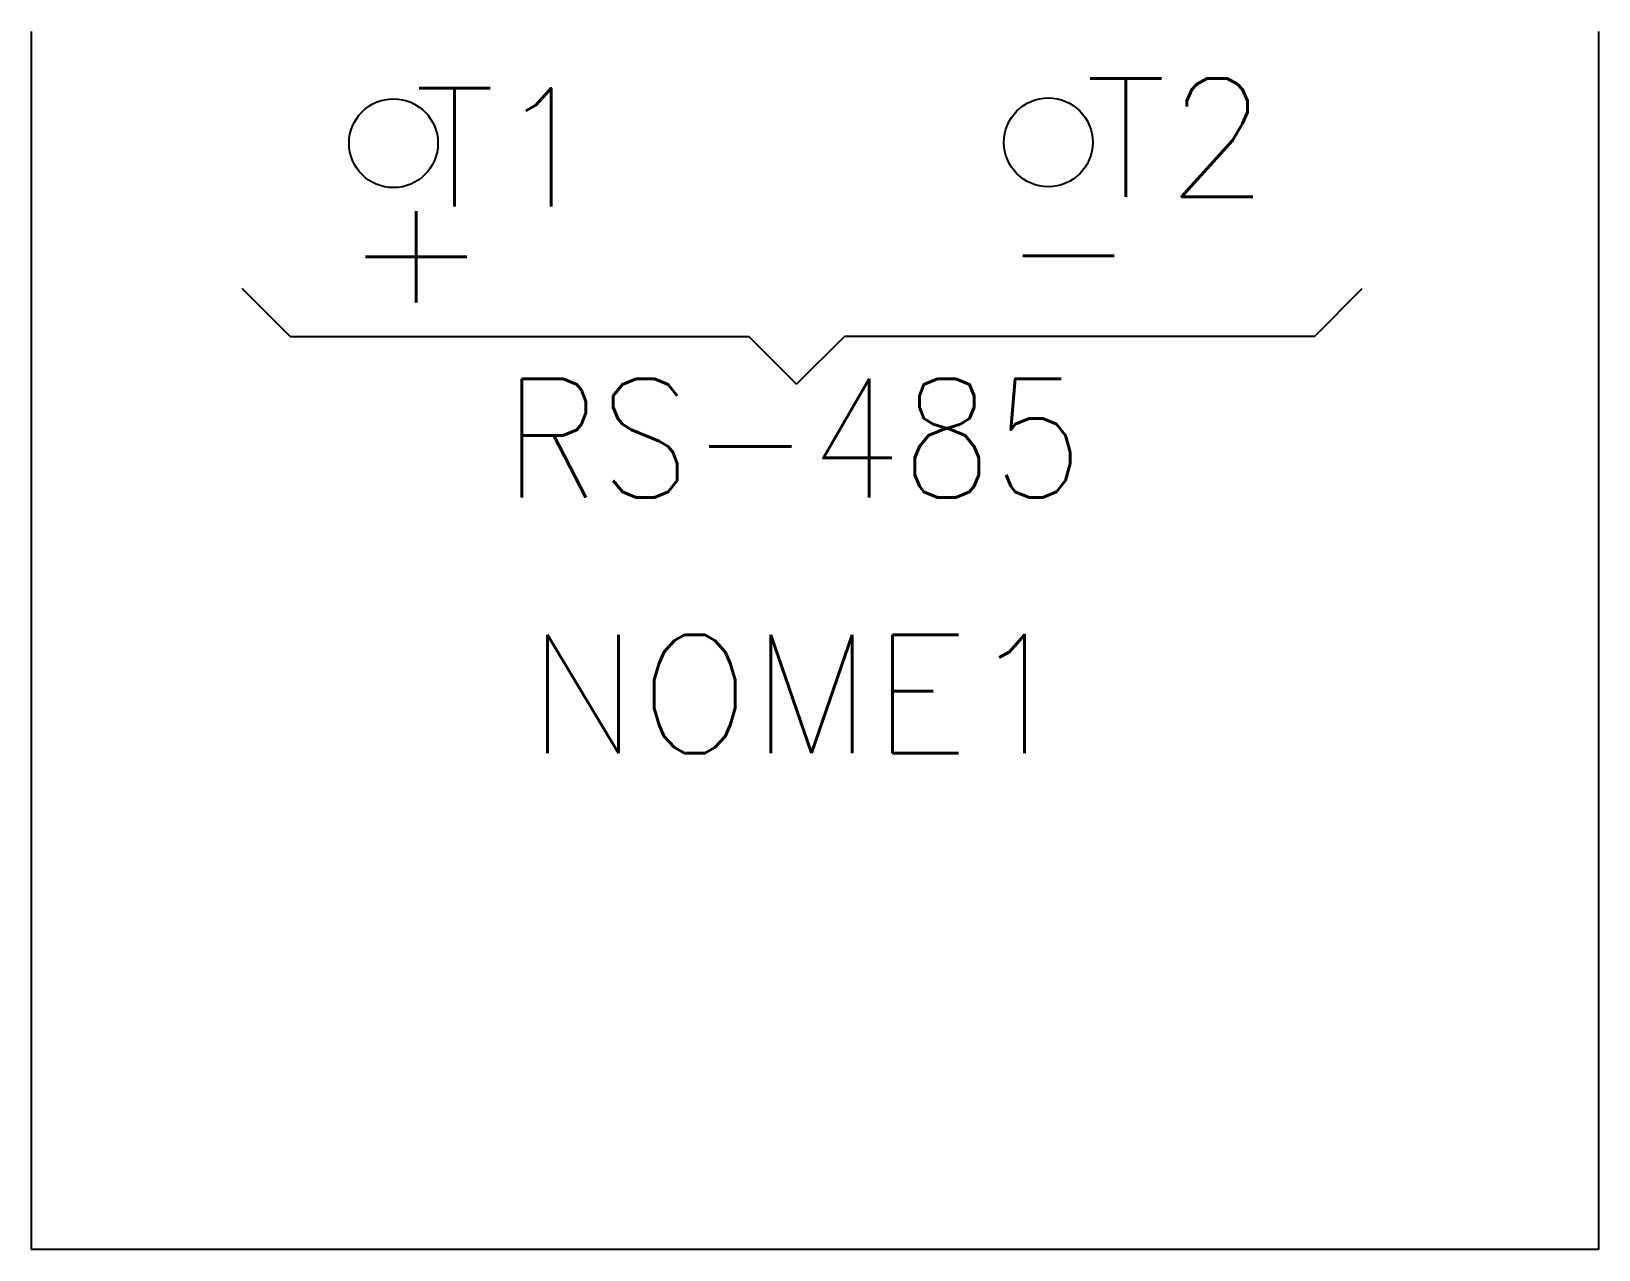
# Model space of a CAD drawing. Extents: x 271.9 to 298.4, y 170.3 to 190.9.
import ezdxf
from ezdxf.enums import TextEntityAlignment as Align

# ---------------------------------------------------------------- set-up
doc = ezdxf.new("R2010")
doc.units = 0
doc.header["$MEASUREMENT"] = 0
doc.layers.get('0').update_dxf_attribs({"linetype": 'CONTINUOUS'})
doc.styles.add('ROMANS', font='romans')

msp = doc.modelspace()

# ---------------------------------------------------------------- linework, layer by layer
for p, q in [((271.919, 190.878), (271.919, 170.299)), ((298.387, 190.878), (298.387, 170.299)), ((276.291, 185.726), (275.481, 186.536)), ((293.587, 185.726), (294.396, 186.536)), ((284.843, 184.916), (284.033, 185.726)), ((284.843, 184.916), (285.653, 185.726)), ((298.387, 170.299), (271.919, 170.299))]:
    msp.add_line(p, q)
for points in [[(276.291, 185.726), (284.033, 185.726)], [(293.587, 185.726), (285.653, 185.726)]]:
    msp.add_lwpolyline(points)
for centre in [(278.035, 188.989), (289.094, 189.003)]:
    msp.add_circle(centre, 0.75)

# ---------------------------------------------------------------- texts
at = {"style": 'ROMANS'}
msp.add_text('+', height=2, rotation=90, dxfattribs=at).set_placement((278.276, 187.067), align=Align.MIDDLE_CENTER)
msp.add_text('-', height=2, dxfattribs=at).set_placement((289.436, 187.231), align=Align.MIDDLE_CENTER)
at = {"style": 'ROMANS', "width": 0.9}
msp.add_text('RS-485', height=2, dxfattribs=at).set_placement((279.896, 184.006), align=Align.MIDDLE_LEFT)
at = {"lineweight": -3, "style": 'ROMANS'}
for tag, p in [('T2', (291.259, 189.084)), ('T1', (279.925, 188.918)), ('NOME1', (284.878, 179.684))]:
    msp.add_attdef(tag, text='', height=2, dxfattribs=at).set_placement(p, align=Align.MIDDLE_CENTER)

doc.saveas('drawing.dxf')
